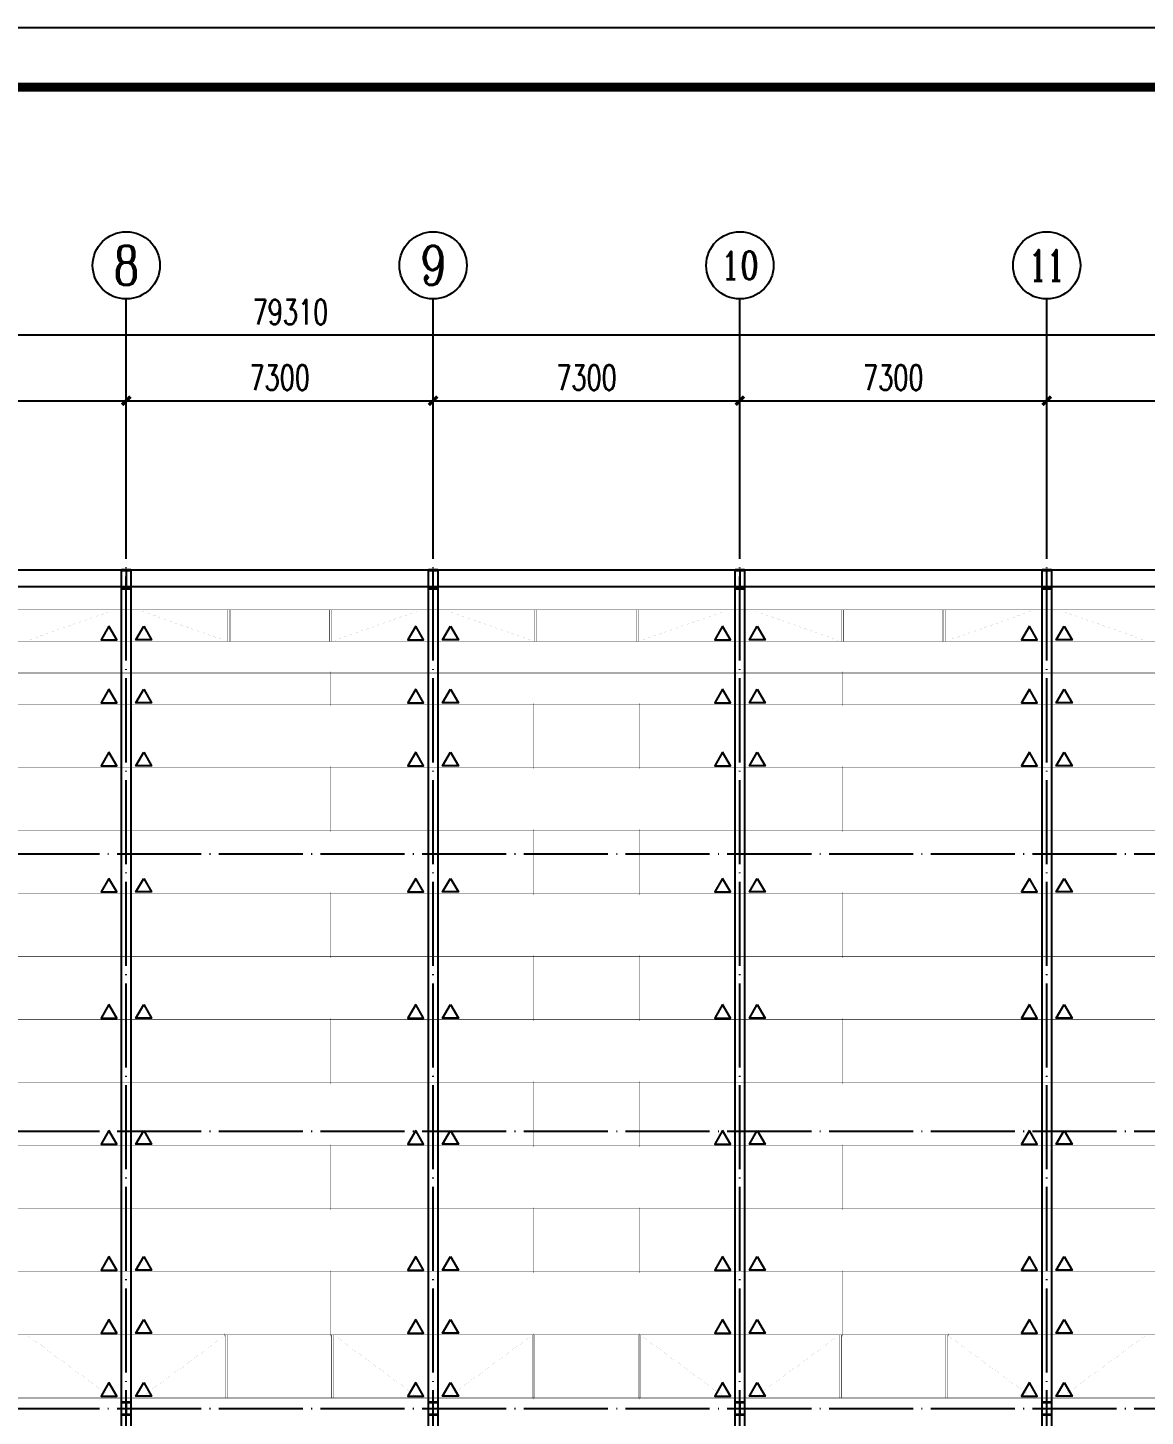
# Model space of a CAD drawing. Extents: x -89996 to 1006241, y -2176 to 440573.
# Drawn here: x 460069 to 486657, y 48788 to 81824 of the extents above; entities that cross this region are included whole.
import ezdxf
from ezdxf.enums import TextEntityAlignment as Align

# ---------------------------------------------------------------- set-up
doc = ezdxf.new("R2010")
doc.units = 0
doc.header["$LTSCALE"] = 1000
doc.header["$MEASUREMENT"] = 0
doc.linetypes.add('DOTE', pattern=[2.42, 2, -0.2, 0.02, -0.2])
for name, color, linetype in [('AXIS', 3, 'Continuous'), ('AXIS_TEXT', 7, 'Continuous'), ('DOTE', 1, 'DOTE'), ('GL', 150, 'Continuous'), ('GZ', 50, 'Continuous'), ('LT', 27, 'Continuous'), ('PUB_TITLE', 4, 'Continuous'), ('WALL', 9, 'Continuous')]:
    doc.layers.add(name, color=color, linetype=linetype)
doc.styles.add('_TCH_AXIS', font='COMPLEX', dxfattribs={"bigfont": 'GBCBIG'})
doc.styles.add('_TCH_DIM_T3', font='SIMPLEX', dxfattribs={"width": 0.705882, "bigfont": 'GBCBIG'})
doc.styles.add('COMPLEX', font='COMPLEX')
doc.dimstyles.new('_TCH_ARCH&&200', dxfattribs={"dimtxt": 595, "dimasz": 200, "dimexe": 500, "dimexo": 600, "dimgap": 252.5, "dimtad": 1, "dimdec": 0, "dimzin": 0, "dimdsep": 46, "dimtxsty": '_TCH_DIM_T3', "dimblk": 'ARCHTICK', "dimcen": 0.09, "dimclrt": 7, "dimazin": 2, "dimtfac": 1, "dimtdec": 0, "dimtix": 1, "dimtmove": 2, "dimatfit": 3, "dimfxl": 0, "dimtolj": 1, "dimtzin": 0, "dimarcsym": 0})
doc.dimstyles.new('TCH-200-1', dxfattribs={"dimtxt": 595, "dimasz": 200, "dimexe": 500, "dimexo": 600, "dimgap": 252.5, "dimtad": 1, "dimdec": 0, "dimzin": 0, "dimdsep": 46, "dimtxsty": '_TCH_DIM_T3', "dimblk": 'ARCHTICK', "dimcen": 0.09, "dimclrd": 3, "dimclre": 3, "dimclrt": 7, "dimazin": 2, "dimtfac": 1, "dimtdec": 0, "dimtix": 1, "dimtmove": 2, "dimatfit": 3, "dimfxl": 0, "dimtolj": 1, "dimtzin": 0, "dimarcsym": 0})

# ---------------------------------------------------------------- blocks, each defined once
blk = doc.blocks.new('_ArchTick')
at = {"color": 0, "linetype": 'ByBlock', "const_width": 0.4}
blk.add_lwpolyline([(-0.5, -0.5), (0.5, 0.5)], dxfattribs=at)
blk = doc.blocks.new('*D749')
at = {"layer": 'Defpoints', "color": 0, "transparency": 16777216}
for p in [(426663, 74511), (505973, 69263), (426663, 69023)]:
    blk.add_point(p, dxfattribs=at)
at = {"layer": 'WALL', "color": 3, "lineweight": -2, "transparency": 16777216}
for p, q in [((426663, 69623), (426663, 75011)), ((505973, 69863), (505973, 75011)), ((505973, 74511), (426663, 74511))]:
    blk.add_line(p, q, dxfattribs=at)
at = {"layer": 'WALL', "color": 3, "lineweight": -2, "transparency": 16777216, "xscale": 200, "yscale": 200, "zscale": 200, "rotation": 180}
blk.add_blockref('_ArchTick', (426663, 74511), dxfattribs=at)
at = {"layer": 'WALL', "color": 3, "lineweight": -2, "transparency": 16777216, "xscale": 200, "yscale": 200, "zscale": 200}
blk.add_blockref('_ArchTick', (505973, 74511), dxfattribs=at)
at = {"layer": 'WALL', "color": 7, "transparency": 16777216, "insert": (466318, 75061), "char_height": 595, "attachment_point": 5, "style": '_TCH_DIM_T3'}
blk.add_mtext('\\A1;79310', dxfattribs=at)
blk = doc.blocks.new('_AXISO')
blk.add_circle((0, 0), 0.5)
at = {"layer": 'AXIS_TEXT', "style": 'COMPLEX', "width": 1.041667}
blk.add_attdef('A', text='', height=0.56, dxfattribs=at).set_placement((-0.25, -0.28), (0.25, -0.28), align=Align.FIT)
blk = doc.blocks.new('*D3064')
at = {"layer": 'AXIS', "color": 0, "lineweight": -2, "transparency": 16777216}
for p, q in [((46497, 49335), (46497, 52285)), ((53797, 49335), (53797, 52285)), ((46497, 51785), (53797, 51785))]:
    blk.add_line(p, q, dxfattribs=at)
at = {"layer": 'Defpoints', "color": 0, "transparency": 16777216}
for p in [(53797, 51785), (46497, 48735), (53797, 48735)]:
    blk.add_point(p, dxfattribs=at)
at = {"layer": 'AXIS', "color": 0, "lineweight": -2, "transparency": 16777216, "xscale": 200, "yscale": 200, "zscale": 200, "rotation": 180}
blk.add_blockref('_ArchTick', (46497, 51785), dxfattribs=at)
at = {"layer": 'AXIS', "color": 0, "lineweight": -2, "transparency": 16777216, "xscale": 200, "yscale": 200, "zscale": 200}
blk.add_blockref('_ArchTick', (53797, 51785), dxfattribs=at)
at = {"layer": 'AXIS', "color": 7, "transparency": 16777216, "insert": (50147, 52335), "char_height": 595, "attachment_point": 5, "style": '_TCH_DIM_T3'}
blk.add_mtext('\\A1;7300', dxfattribs=at)
blk = doc.blocks.new('*D3065')
at = {"layer": 'AXIS', "color": 0, "lineweight": -2, "transparency": 16777216}
for p, q in [((53797, 49335), (53797, 52285)), ((61097, 49335), (61097, 52285)), ((53797, 51785), (61097, 51785))]:
    blk.add_line(p, q, dxfattribs=at)
at = {"layer": 'Defpoints', "color": 0, "transparency": 16777216}
for p in [(61097, 51785), (53797, 48735), (61097, 48735)]:
    blk.add_point(p, dxfattribs=at)
at = {"layer": 'AXIS', "color": 0, "lineweight": -2, "transparency": 16777216, "xscale": 200, "yscale": 200, "zscale": 200, "rotation": 180}
blk.add_blockref('_ArchTick', (53797, 51785), dxfattribs=at)
at = {"layer": 'AXIS', "color": 0, "lineweight": -2, "transparency": 16777216, "xscale": 200, "yscale": 200, "zscale": 200}
blk.add_blockref('_ArchTick', (61097, 51785), dxfattribs=at)
at = {"layer": 'AXIS', "color": 7, "transparency": 16777216, "insert": (57447, 52335), "char_height": 595, "attachment_point": 5, "style": '_TCH_DIM_T3'}
blk.add_mtext('\\A1;7300', dxfattribs=at)
blk = doc.blocks.new('*D3066')
at = {"layer": 'AXIS', "color": 0, "lineweight": -2, "transparency": 16777216}
for p, q in [((61097, 49335), (61097, 52285)), ((68397, 49335), (68397, 52285)), ((61097, 51785), (68397, 51785))]:
    blk.add_line(p, q, dxfattribs=at)
at = {"layer": 'Defpoints', "color": 0, "transparency": 16777216}
for p in [(68397, 51785), (61097, 48735), (68397, 48735)]:
    blk.add_point(p, dxfattribs=at)
at = {"layer": 'AXIS', "color": 0, "lineweight": -2, "transparency": 16777216, "xscale": 200, "yscale": 200, "zscale": 200, "rotation": 180}
blk.add_blockref('_ArchTick', (61097, 51785), dxfattribs=at)
at = {"layer": 'AXIS', "color": 0, "lineweight": -2, "transparency": 16777216, "xscale": 200, "yscale": 200, "zscale": 200}
blk.add_blockref('_ArchTick', (68397, 51785), dxfattribs=at)
at = {"layer": 'AXIS', "color": 7, "transparency": 16777216, "insert": (64747, 52335), "char_height": 595, "attachment_point": 5, "style": '_TCH_DIM_T3'}
blk.add_mtext('\\A1;7300', dxfattribs=at)
blk = doc.blocks.new('*D3067')
at = {"layer": 'AXIS', "color": 0, "lineweight": -2, "transparency": 16777216}
for p, q in [((68397, 49335), (68397, 52285)), ((75697, 49335), (75697, 52285)), ((68397, 51785), (75697, 51785))]:
    blk.add_line(p, q, dxfattribs=at)
at = {"layer": 'Defpoints', "color": 0, "transparency": 16777216}
for p in [(75697, 51785), (68397, 48735), (75697, 48735)]:
    blk.add_point(p, dxfattribs=at)
at = {"layer": 'AXIS', "color": 0, "lineweight": -2, "transparency": 16777216, "xscale": 200, "yscale": 200, "zscale": 200, "rotation": 180}
blk.add_blockref('_ArchTick', (68397, 51785), dxfattribs=at)
at = {"layer": 'AXIS', "color": 0, "lineweight": -2, "transparency": 16777216, "xscale": 200, "yscale": 200, "zscale": 200}
blk.add_blockref('_ArchTick', (75697, 51785), dxfattribs=at)
at = {"layer": 'AXIS', "color": 7, "transparency": 16777216, "insert": (72047, 52335), "char_height": 595, "attachment_point": 5, "style": '_TCH_DIM_T3'}
blk.add_mtext('\\A1;7300', dxfattribs=at)
blk = doc.blocks.new('*D3068')
at = {"layer": 'AXIS', "color": 0, "lineweight": -2, "transparency": 16777216}
for p, q in [((75697, 49335), (75697, 52285)), ((82997, 49335), (82997, 52285)), ((75697, 51785), (82997, 51785))]:
    blk.add_line(p, q, dxfattribs=at)
at = {"layer": 'Defpoints', "color": 0, "transparency": 16777216}
for p in [(82997, 51785), (75697, 48735), (82997, 48735)]:
    blk.add_point(p, dxfattribs=at)
at = {"layer": 'AXIS', "color": 0, "lineweight": -2, "transparency": 16777216, "xscale": 200, "yscale": 200, "zscale": 200, "rotation": 180}
blk.add_blockref('_ArchTick', (75697, 51785), dxfattribs=at)
at = {"layer": 'AXIS', "color": 0, "lineweight": -2, "transparency": 16777216, "xscale": 200, "yscale": 200, "zscale": 200}
blk.add_blockref('_ArchTick', (82997, 51785), dxfattribs=at)
at = {"layer": 'AXIS', "color": 7, "transparency": 16777216, "insert": (79347, 52335), "char_height": 595, "attachment_point": 5, "style": '_TCH_DIM_T3'}
blk.add_mtext('\\A1;7300', dxfattribs=at)
blk = doc.blocks.new('A$C39280D4C')
at = {"layer": 'AXIS'}
for p, q in [((53797.4, 48734.6), (53797.4, 54206)), ((61097.4, 48734.6), (61097.4, 54206)), ((68397.4, 48734.6), (68397.4, 54206)), ((75697.4, 48734.6), (75697.4, 54206))]:
    blk.add_line(p, q, dxfattribs=at)
at = {"layer": 'DOTE'}
for p, q in [((53797.4, 6881), (53797.4, 48734.6)), ((61097.4, 6881), (61097.4, 48734.6)), ((68397.4, 6881), (68397.4, 48734.6)), ((75697.4, 6881), (75697.4, 48734.6)), ((7597.4, 47757.8), (98597.4, 47757.8)), ((7597.4, 41007.8), (98597.4, 41007.8)), ((7597.4, 34407.8), (98597.4, 34407.8)), ((7597.4, 27807.8), (98597.4, 27807.8))]:
    blk.add_line(p, q, dxfattribs=at)
at = {"layer": 'GZ'}
for points in [[(53907.4, 47757.8), (53687.4, 47757.8), (53687.4, 47747.8), (53790.6, 47747.8), (53794.4, 47742.8), (53794.4, 47322.4), (53790.6, 47317.8), (53687.4, 47317.8), (53687.4, 47307.8), (53907.4, 47307.8), (53907.4, 47317.8), (53804.4, 47317.8), (53800.4, 47322.3), (53800.4, 47742.8), (53804.4, 47747.8), (53907.4, 47747.8), (53907.4, 47757.8)], [(61207.4, 47757.8), (60987.4, 47757.8), (60987.4, 47747.8), (61090.6, 47747.8), (61094.4, 47742.8), (61094.4, 47322.4), (61090.6, 47317.8), (60987.4, 47317.8), (60987.4, 47307.8), (61207.4, 47307.8), (61207.4, 47317.8), (61104.4, 47317.8), (61100.4, 47322.3), (61100.4, 47742.8), (61104.4, 47747.8), (61207.4, 47747.8), (61207.4, 47757.8)], [(68507.4, 47757.8), (68287.4, 47757.8), (68287.4, 47747.8), (68390.6, 47747.8), (68394.4, 47742.8), (68394.4, 47322.4), (68390.6, 47317.8), (68287.4, 47317.8), (68287.4, 47307.8), (68507.4, 47307.8), (68507.4, 47317.8), (68404.4, 47317.8), (68400.4, 47322.3), (68400.4, 47742.8), (68404.4, 47747.8), (68507.4, 47747.8), (68507.4, 47757.8)], [(75807.4, 47757.8), (75587.4, 47757.8), (75587.4, 47747.8), (75690.6, 47747.8), (75694.4, 47742.8), (75694.4, 47322.4), (75690.6, 47317.8), (75587.4, 47317.8), (75587.4, 47307.8), (75807.4, 47307.8), (75807.4, 47317.8), (75704.4, 47317.8), (75700.4, 47322.3), (75700.4, 47742.8), (75704.4, 47747.8), (75807.4, 47747.8), (75807.4, 47757.8)], [(53907.4, 27958.1), (53687.4, 27958.1), (53687.4, 27948.1), (53790.6, 27948.1), (53794.4, 27943.1), (53794.4, 27672.7), (53790.6, 27668.1), (53687.4, 27668.1), (53687.4, 27658.1), (53907.4, 27658.1), (53907.4, 27668.1), (53804.4, 27668.1), (53800.4, 27672.5), (53800.4, 27943.1), (53804.4, 27948.1), (53907.4, 27948.1), (53907.4, 27958.1)], [(61207.4, 27958.1), (60987.4, 27958.1), (60987.4, 27948.1), (61090.6, 27948.1), (61094.4, 27943.1), (61094.4, 27672.7), (61090.6, 27668.1), (60987.4, 27668.1), (60987.4, 27658.1), (61207.4, 27658.1), (61207.4, 27668.1), (61104.4, 27668.1), (61100.4, 27672.5), (61100.4, 27943.1), (61104.4, 27948.1), (61207.4, 27948.1), (61207.4, 27958.1)], [(68507.4, 27958.1), (68287.4, 27958.1), (68287.4, 27948.1), (68390.6, 27948.1), (68394.4, 27943.1), (68394.4, 27672.7), (68390.6, 27668.1), (68287.4, 27668.1), (68287.4, 27658.1), (68507.4, 27658.1), (68507.4, 27668.1), (68404.4, 27668.1), (68400.4, 27672.5), (68400.4, 27943.1), (68404.4, 27948.1), (68507.4, 27948.1), (68507.4, 27958.1)], [(75807.4, 27958.1), (75587.4, 27958.1), (75587.4, 27948.1), (75690.6, 27948.1), (75694.4, 27943.1), (75694.4, 27672.7), (75690.6, 27668.1), (75587.4, 27668.1), (75587.4, 27658.1), (75807.4, 27658.1), (75807.4, 27668.1), (75704.4, 27668.1), (75700.4, 27672.5), (75700.4, 27943.1), (75704.4, 27948.1), (75807.4, 27948.1), (75807.4, 27958.1)]]:
    blk.add_lwpolyline(points, close=True, dxfattribs=at)
at = {"layer": 'AXIS'}
ref = blk.add_blockref('_AXISO', (53797.4, 55006), dxfattribs=dict(at, xscale=1600, yscale=1600, zscale=1600))
ref.add_attrib('A', '8', dxfattribs={"layer": 'AXIS_TEXT', "height": 931.9, "style": '_TCH_AXIS'}).set_placement((53486.8, 54540), (54108.1, 54540), align=Align.FIT)
ref = blk.add_blockref('_AXISO', (61097.4, 55006), dxfattribs=dict(at, xscale=1600, yscale=1600, zscale=1600))
ref.add_attrib('A', '9', dxfattribs={"layer": 'AXIS_TEXT', "height": 931.9, "style": '_TCH_AXIS'}).set_placement((60786.8, 54540), (61408.1, 54540), align=Align.FIT)
ref = blk.add_blockref('_AXISO', (68397.4, 55006), dxfattribs=dict(at, xscale=1600, yscale=1600, zscale=1600))
ref.add_attrib('A', '10', dxfattribs={"layer": 'AXIS_TEXT', "height": 656.89, "style": '_TCH_AXIS'}).set_placement((67943.9, 54677.5), (68851, 54677.5), align=Align.FIT)
ref = blk.add_blockref('_AXISO', (75697.4, 55006), dxfattribs=dict(at, xscale=1600, yscale=1600, zscale=1600))
ref.add_attrib('A', '11', dxfattribs={"layer": 'AXIS_TEXT', "height": 737.53, "style": '_TCH_AXIS'}).set_placement((75276, 54637.2), (76118.9, 54637.2), align=Align.FIT)
for p1, p2, picture, middle in [((46497.4, 48734.6), (53797.4, 48734.6), '*D3064', (50147.4, 52334.6)), ((53797.4, 48734.6), (61097.4, 48734.6), '*D3065', (57447.4, 52334.6)), ((61097.4, 48734.6), (68397.4, 48734.6), '*D3066', (64747.4, 52334.6)), ((68397.4, 48734.6), (75697.4, 48734.6), '*D3067', (72047.4, 52334.6)), ((75697.4, 48734.6), (82997.4, 48734.6), '*D3068', (79347.4, 52334.6))]:
    dim = blk.add_aligned_dim(p1=p1, p2=p2, distance=3050, dimstyle='_TCH_ARCH&&200', dxfattribs=at)
    dim.commit()
    dim.dimension.update_dxf_attribs({"geometry": picture, "text_midpoint": middle})

msp = doc.modelspace()

# ---------------------------------------------------------------- linework, layer by layer
at = {"layer": 'AXIS', "color": 4, "linetype": 'ByBlock', "ltscale": 0.1}
msp.add_lwpolyline([(427163.21, 68922.58), (505973.21, 68922.58), (505973.21, 68522.58), (427163.21, 68522.58)], close=True, dxfattribs=at)
at = {"layer": 'AXIS', "color": 3, "linetype": 'ByBlock', "const_width": 1}
for points in [[(462041.29, 68002.89), (462041.29, 67942.89), (460089.81, 67252.89), (460089.81, 67192.89)], [(462785.13, 68002.89), (462785.13, 67942.89), (464736.61, 67252.89), (464736.61, 67192.89)], [(464856.63, 68002.82), (464856.63, 67942.82), (464856.63, 67252.83), (464856.63, 67192.83)], [(467269.79, 68002.82), (467269.79, 67942.82), (467269.79, 67252.83), (467269.79, 67192.83)], [(469341.29, 68002.89), (469341.29, 67942.89), (467389.81, 67252.89), (467389.81, 67192.89)], [(470085.13, 68002.89), (470085.13, 67942.89), (472036.61, 67252.89), (472036.61, 67192.89)], [(472156.63, 68002.82), (472156.63, 67942.82), (472156.63, 67252.83), (472156.63, 67192.83)], [(474569.79, 68002.82), (474569.79, 67942.82), (474569.79, 67252.83), (474569.79, 67192.83)], [(476641.29, 68002.89), (476641.29, 67942.89), (474689.81, 67252.89), (474689.81, 67192.89)], [(477385.13, 68002.89), (477385.13, 67942.89), (479336.61, 67252.89), (479336.61, 67192.89)], [(479456.63, 68002.82), (479456.63, 67942.82), (479456.63, 67252.83), (479456.63, 67192.83)], [(481869.79, 68002.82), (481869.79, 67942.82), (481869.79, 67252.83), (481869.79, 67192.83)], [(483941.29, 68002.89), (483941.29, 67942.89), (481989.81, 67252.89), (481989.81, 67192.89)], [(484685.13, 68002.89), (484685.13, 67942.89), (486636.61, 67252.89), (486636.61, 67192.89)], [(464796.61, 66442.89), (464796.61, 66502.89), (464796.61, 67192.89), (464796.61, 67252.89)], [(467329.81, 66442.89), (467329.81, 66502.89), (467329.81, 67192.89), (467329.81, 67252.89)], [(472096.61, 66442.89), (472096.61, 66502.89), (472096.61, 67192.89), (472096.61, 67252.89)], [(474629.81, 66442.89), (474629.81, 66502.89), (474629.81, 67192.89), (474629.81, 67252.89)], [(479396.61, 66442.89), (479396.61, 66502.89), (479396.61, 67192.89), (479396.61, 67252.89)], [(481929.81, 66442.89), (481929.81, 66502.89), (481929.81, 67192.89), (481929.81, 67252.89)], [(464861.88, 65692.91), (464861.88, 65752.91), (464861.88, 66442.9), (464861.88, 66502.9)], [(467264.55, 65692.91), (467264.55, 65752.91), (467264.55, 66442.9), (467264.55, 66502.9)], [(472161.88, 65692.91), (472161.88, 65752.91), (472161.88, 66442.9), (472161.88, 66502.9)], [(474564.55, 65692.91), (474564.55, 65752.91), (474564.55, 66442.9), (474564.55, 66502.9)], [(479461.88, 65692.91), (479461.88, 65752.91), (479461.88, 66442.9), (479461.88, 66502.9)], [(481864.55, 65692.91), (481864.55, 65752.91), (481864.55, 66442.9), (481864.55, 66502.9)], [(464801.86, 64192.9), (464801.86, 64252.9), (464801.86, 65692.9), (464801.86, 65752.9)], [(467324.56, 64192.9), (467324.56, 64252.9), (467324.56, 65692.9), (467324.56, 65752.9)], [(472101.86, 64192.9), (472101.86, 64252.9), (472101.86, 65692.9), (472101.86, 65752.9)], [(474624.56, 64192.9), (474624.56, 64252.9), (474624.56, 65692.9), (474624.56, 65752.9)], [(479401.86, 64192.9), (479401.86, 64252.9), (479401.86, 65692.9), (479401.86, 65752.9)], [(481924.56, 64192.9), (481924.56, 64252.9), (481924.56, 65692.9), (481924.56, 65752.9)], [(464861.88, 62692.9), (464861.88, 62752.9), (464861.88, 64192.9), (464861.88, 64252.9)], [(467264.54, 62692.9), (467264.54, 62752.9), (467264.54, 64192.9), (467264.54, 64252.9)], [(472161.88, 62692.9), (472161.88, 62752.9), (472161.88, 64192.9), (472161.88, 64252.9)], [(474564.54, 62692.9), (474564.54, 62752.9), (474564.54, 64192.9), (474564.54, 64252.9)], [(479461.88, 62692.9), (479461.88, 62752.9), (479461.88, 64192.9), (479461.88, 64252.9)], [(481864.54, 62692.9), (481864.54, 62752.9), (481864.54, 64192.9), (481864.54, 64252.9)], [(464801.86, 61192.9), (464801.86, 61252.9), (464801.86, 62692.9), (464801.86, 62752.9)], [(467324.56, 61192.9), (467324.56, 61252.9), (467324.56, 62692.9), (467324.56, 62752.9)], [(472101.86, 61192.9), (472101.86, 61252.9), (472101.86, 62692.9), (472101.86, 62752.9)], [(474624.56, 61192.9), (474624.56, 61252.9), (474624.56, 62692.9), (474624.56, 62752.9)], [(479401.86, 61192.9), (479401.86, 61252.9), (479401.86, 62692.9), (479401.86, 62752.9)], [(481924.56, 61192.9), (481924.56, 61252.9), (481924.56, 62692.9), (481924.56, 62752.9)], [(464861.84, 59692.9), (464861.84, 59752.9), (464861.84, 61192.9), (464861.84, 61252.9)], [(467264.58, 59692.9), (467264.58, 59752.9), (467264.58, 61192.9), (467264.58, 61252.9)], [(472161.84, 59692.9), (472161.84, 59752.9), (472161.84, 61192.9), (472161.84, 61252.9)], [(474564.58, 59692.9), (474564.58, 59752.9), (474564.58, 61192.9), (474564.58, 61252.9)], [(479461.84, 59692.9), (479461.84, 59752.9), (479461.84, 61192.9), (479461.84, 61252.9)], [(481864.58, 59692.9), (481864.58, 59752.9), (481864.58, 61192.9), (481864.58, 61252.9)], [(464801.85, 58192.89), (464801.85, 58252.89), (464801.85, 59692.89), (464801.85, 59752.89)], [(467324.58, 58192.89), (467324.58, 58252.89), (467324.58, 59692.89), (467324.58, 59752.89)], [(472101.85, 58192.89), (472101.85, 58252.89), (472101.85, 59692.89), (472101.85, 59752.89)], [(474624.58, 58192.89), (474624.58, 58252.89), (474624.58, 59692.89), (474624.58, 59752.89)], [(479401.85, 58192.89), (479401.85, 58252.89), (479401.85, 59692.89), (479401.85, 59752.89)], [(481924.58, 58192.89), (481924.58, 58252.89), (481924.58, 59692.89), (481924.58, 59752.89)], [(464861.85, 56692.89), (464861.85, 56752.89), (464861.85, 58192.89), (464861.85, 58252.89)], [(467264.58, 56692.89), (467264.58, 56752.89), (467264.58, 58192.89), (467264.58, 58252.89)], [(472161.85, 56692.89), (472161.85, 56752.89), (472161.85, 58192.89), (472161.85, 58252.89)], [(474564.58, 56692.89), (474564.58, 56752.89), (474564.58, 58192.89), (474564.58, 58252.89)], [(479461.85, 56692.89), (479461.85, 56752.89), (479461.85, 58192.89), (479461.85, 58252.89)], [(481864.58, 56692.89), (481864.58, 56752.89), (481864.58, 58192.89), (481864.58, 58252.89)], [(464801.85, 55192.89), (464801.85, 55252.89), (464801.85, 56692.89), (464801.85, 56752.89)], [(467324.58, 55192.89), (467324.58, 55252.89), (467324.58, 56692.89), (467324.58, 56752.89)], [(472101.85, 55192.89), (472101.85, 55252.89), (472101.85, 56692.89), (472101.85, 56752.89)], [(474624.58, 55192.89), (474624.58, 55252.89), (474624.58, 56692.89), (474624.58, 56752.89)], [(479401.85, 55192.89), (479401.85, 55252.89), (479401.85, 56692.89), (479401.85, 56752.89)], [(481924.58, 55192.89), (481924.58, 55252.89), (481924.58, 56692.89), (481924.58, 56752.89)], [(464861.89, 53692.9), (464861.89, 53752.9), (464861.89, 55192.9), (464861.89, 55252.9)], [(467264.54, 53692.9), (467264.54, 53752.9), (467264.54, 55192.9), (467264.54, 55252.9)], [(472161.89, 53692.9), (472161.89, 53752.9), (472161.89, 55192.9), (472161.89, 55252.9)], [(474564.54, 53692.9), (474564.54, 53752.9), (474564.54, 55192.9), (474564.54, 55252.9)], [(479461.89, 53692.9), (479461.89, 53752.9), (479461.89, 55192.9), (479461.89, 55252.9)], [(481864.54, 53692.9), (481864.54, 53752.9), (481864.54, 55192.9), (481864.54, 55252.9)], [(464801.87, 52192.9), (464801.87, 52252.9), (464801.86, 53692.9), (464801.86, 53752.9)], [(467324.56, 52192.9), (467324.56, 52252.9), (467324.56, 53692.9), (467324.56, 53752.9)], [(472101.87, 52192.9), (472101.87, 52252.9), (472101.86, 53692.9), (472101.86, 53752.9)], [(474624.56, 52192.9), (474624.56, 52252.9), (474624.56, 53692.9), (474624.56, 53752.9)], [(479401.87, 52192.9), (479401.87, 52252.9), (479401.86, 53692.9), (479401.86, 53752.9)], [(481924.56, 52192.9), (481924.56, 52252.9), (481924.56, 53692.9), (481924.56, 53752.9)], [(464861.84, 50692.9), (464861.84, 50752.9), (464861.84, 52192.9), (464861.84, 52252.9)], [(467264.58, 50692.9), (467264.58, 50752.9), (467264.58, 52192.9), (467264.58, 52252.9)], [(472161.84, 50692.9), (472161.84, 50752.9), (472161.84, 52192.9), (472161.84, 52252.9)], [(474564.58, 50692.9), (474564.58, 50752.9), (474564.58, 52192.9), (474564.58, 52252.9)], [(479461.84, 50692.9), (479461.84, 50752.9), (479461.84, 52192.9), (479461.84, 52252.9)], [(481864.58, 50692.9), (481864.58, 50752.9), (481864.58, 52192.9), (481864.58, 52252.9)], [(462036.05, 49192.67), (462036.05, 49252.67), (460084.57, 50692.67), (460084.57, 50752.67)], [(462790.37, 49192.67), (462790.37, 49252.67), (464741.85, 50692.67), (464741.85, 50752.67)], [(464801.85, 49192.67), (464801.85, 49252.67), (464801.85, 50692.67), (464801.85, 50752.67)], [(467324.57, 49192.67), (467324.57, 49252.67), (467324.57, 50692.67), (467324.57, 50752.67)], [(469336.05, 49192.67), (469336.05, 49252.67), (467384.57, 50692.67), (467384.57, 50752.67)], [(470090.37, 49192.67), (470090.37, 49252.67), (472041.85, 50692.67), (472041.85, 50752.67)], [(472101.85, 49192.67), (472101.85, 49252.67), (472101.85, 50692.67), (472101.85, 50752.67)], [(474624.57, 49192.67), (474624.57, 49252.67), (474624.57, 50692.67), (474624.57, 50752.67)], [(476636.05, 49192.67), (476636.05, 49252.67), (474684.57, 50692.67), (474684.57, 50752.67)], [(477390.37, 49192.67), (477390.37, 49252.67), (479341.85, 50692.67), (479341.85, 50752.67)], [(479401.85, 49192.67), (479401.85, 49252.67), (479401.85, 50692.67), (479401.85, 50752.67)], [(481924.57, 49192.67), (481924.57, 49252.67), (481924.57, 50692.67), (481924.57, 50752.67)], [(483936.05, 49192.67), (483936.05, 49252.67), (481984.57, 50692.67), (481984.57, 50752.67)], [(484690.37, 49192.67), (484690.37, 49252.67), (486641.85, 50692.67), (486641.85, 50752.67)]]:
    msp.add_lwpolyline(points, dxfattribs=at)
at = {"layer": 'AXIS', "color": 6, "linetype": 'ByBlock', "const_width": 10}
for points in [[(464831.63, 67222.83), (464881.63, 67222.83), (464881.63, 67972.83), (464831.63, 67972.83)], [(467294.79, 67222.83), (467244.79, 67222.83), (467244.79, 67972.83), (467294.79, 67972.83)], [(472131.63, 67222.83), (472181.63, 67222.83), (472181.63, 67972.83), (472131.63, 67972.83)], [(474594.79, 67222.83), (474544.79, 67222.83), (474544.79, 67972.83), (474594.79, 67972.83)], [(479431.63, 67222.83), (479481.63, 67222.83), (479481.63, 67972.83), (479431.63, 67972.83)], [(481894.79, 67222.83), (481844.79, 67222.83), (481844.79, 67972.83), (481894.79, 67972.83)], [(464776.85, 50722.67), (464826.85, 50722.67), (464826.85, 49222.67), (464776.85, 49222.67)], [(467349.57, 50722.67), (467299.57, 50722.67), (467299.57, 49222.67), (467349.57, 49222.67)], [(472076.85, 50722.67), (472126.85, 50722.67), (472126.85, 49222.67), (472076.85, 49222.67)], [(474649.57, 50722.67), (474599.57, 50722.67), (474599.57, 49222.67), (474649.57, 49222.67)], [(479376.85, 50722.67), (479426.85, 50722.67), (479426.85, 49222.67), (479376.85, 49222.67)], [(481949.57, 50722.67), (481899.57, 50722.67), (481899.57, 49222.67), (481949.57, 49222.67)]]:
    msp.add_lwpolyline(points, close=True, dxfattribs=at)
at = {"layer": 'AXIS', "color": 6, "linetype": 'ByBlock'}
for points in [[(462000.35, 67585.99), (461813.17, 67261.79), (462187.52, 67261.79)], [(462827.55, 67585.99), (463014.73, 67261.79), (462640.37, 67261.79)], [(469300.35, 67585.99), (469113.17, 67261.79), (469487.52, 67261.79)], [(470127.55, 67585.99), (470314.73, 67261.79), (469940.37, 67261.79)], [(476600.35, 67585.99), (476413.17, 67261.79), (476787.52, 67261.79)], [(477427.55, 67585.99), (477614.73, 67261.79), (477240.37, 67261.79)], [(483900.35, 67585.99), (483713.17, 67261.79), (484087.52, 67261.79)], [(484727.55, 67585.99), (484914.73, 67261.79), (484540.37, 67261.79)], [(462000.35, 66085.99), (461813.17, 65761.79), (462187.52, 65761.79)], [(462827.55, 66085.99), (463014.73, 65761.79), (462640.37, 65761.79)], [(469300.35, 66085.99), (469113.17, 65761.79), (469487.52, 65761.79)], [(470127.55, 66085.99), (470314.73, 65761.79), (469940.37, 65761.79)], [(476600.35, 66085.99), (476413.17, 65761.79), (476787.52, 65761.79)], [(477427.55, 66085.99), (477614.73, 65761.79), (477240.37, 65761.79)], [(483900.35, 66085.99), (483713.17, 65761.79), (484087.52, 65761.79)], [(484727.55, 66085.99), (484914.73, 65761.79), (484540.37, 65761.79)], [(462000.35, 64585.96), (461813.17, 64261.76), (462187.53, 64261.76)], [(462827.55, 64585.96), (463014.73, 64261.76), (462640.37, 64261.76)], [(469300.35, 64585.96), (469113.17, 64261.76), (469487.53, 64261.76)], [(470127.55, 64585.96), (470314.73, 64261.76), (469940.37, 64261.76)], [(476600.35, 64585.96), (476413.17, 64261.76), (476787.53, 64261.76)], [(477427.55, 64585.96), (477614.73, 64261.76), (477240.37, 64261.76)], [(483900.35, 64585.96), (483713.17, 64261.76), (484087.53, 64261.76)], [(484727.55, 64585.96), (484914.73, 64261.76), (484540.37, 64261.76)], [(462000.35, 61585.96), (461813.17, 61261.76), (462187.53, 61261.76)], [(462827.55, 61585.96), (463014.73, 61261.76), (462640.37, 61261.76)], [(469300.35, 61585.96), (469113.17, 61261.76), (469487.53, 61261.76)], [(470127.55, 61585.96), (470314.73, 61261.76), (469940.37, 61261.76)], [(476600.35, 61585.96), (476413.17, 61261.76), (476787.53, 61261.76)], [(477427.55, 61585.96), (477614.73, 61261.76), (477240.37, 61261.76)], [(483900.35, 61585.96), (483713.17, 61261.76), (484087.53, 61261.76)], [(484727.55, 61585.96), (484914.73, 61261.76), (484540.37, 61261.76)], [(462000.35, 58585.96), (461813.17, 58261.76), (462187.53, 58261.76)], [(462827.55, 58585.96), (463014.73, 58261.76), (462640.38, 58261.76)], [(469300.35, 58585.96), (469113.17, 58261.76), (469487.53, 58261.76)], [(470127.55, 58585.96), (470314.73, 58261.76), (469940.38, 58261.76)], [(476600.35, 58585.96), (476413.17, 58261.76), (476787.53, 58261.76)], [(477427.55, 58585.96), (477614.73, 58261.76), (477240.38, 58261.76)], [(483900.35, 58585.96), (483713.17, 58261.76), (484087.53, 58261.76)], [(484727.55, 58585.96), (484914.73, 58261.76), (484540.38, 58261.76)], [(462000.35, 55585.96), (461813.17, 55261.76), (462187.53, 55261.76)], [(462827.56, 55585.96), (463014.73, 55261.76), (462640.38, 55261.76)], [(469300.35, 55585.96), (469113.17, 55261.76), (469487.53, 55261.76)], [(470127.56, 55585.96), (470314.73, 55261.76), (469940.38, 55261.76)], [(476600.35, 55585.96), (476413.17, 55261.76), (476787.53, 55261.76)], [(477427.56, 55585.96), (477614.73, 55261.76), (477240.38, 55261.76)], [(483900.35, 55585.96), (483713.17, 55261.76), (484087.53, 55261.76)], [(484727.56, 55585.96), (484914.73, 55261.76), (484540.38, 55261.76)], [(462000.35, 52585.96), (461813.17, 52261.76), (462187.53, 52261.76)], [(462827.56, 52585.96), (463014.73, 52261.76), (462640.38, 52261.76)], [(469300.35, 52585.96), (469113.17, 52261.76), (469487.53, 52261.76)], [(470127.56, 52585.96), (470314.73, 52261.76), (469940.38, 52261.76)], [(476600.35, 52585.96), (476413.17, 52261.76), (476787.53, 52261.76)], [(477427.56, 52585.96), (477614.73, 52261.76), (477240.38, 52261.76)], [(483900.35, 52585.96), (483713.17, 52261.76), (484087.53, 52261.76)], [(484727.56, 52585.96), (484914.73, 52261.76), (484540.38, 52261.76)], [(462000.35, 51085.96), (461813.17, 50761.76), (462187.53, 50761.76)], [(462827.56, 51085.96), (463014.74, 50761.76), (462640.38, 50761.76)], [(469300.35, 51085.96), (469113.17, 50761.76), (469487.53, 50761.76)], [(470127.56, 51085.96), (470314.74, 50761.76), (469940.38, 50761.76)], [(476600.35, 51085.96), (476413.17, 50761.76), (476787.53, 50761.76)], [(477427.56, 51085.96), (477614.74, 50761.76), (477240.38, 50761.76)], [(483900.35, 51085.96), (483713.17, 50761.76), (484087.53, 50761.76)], [(484727.56, 51085.96), (484914.74, 50761.76), (484540.38, 50761.76)], [(462000.35, 49591.04), (461813.18, 49266.83), (462187.53, 49266.83)], [(462827.56, 49591.04), (463014.74, 49266.83), (462640.38, 49266.83)], [(469300.35, 49591.04), (469113.18, 49266.83), (469487.53, 49266.83)], [(470127.56, 49591.04), (470314.74, 49266.83), (469940.38, 49266.83)], [(476600.35, 49591.04), (476413.18, 49266.83), (476787.53, 49266.83)], [(477427.56, 49591.04), (477614.74, 49266.83), (477240.38, 49266.83)], [(483900.35, 49591.04), (483713.18, 49266.83), (484087.53, 49266.83)], [(484727.56, 49591.04), (484914.74, 49266.83), (484540.38, 49266.83)]]:
    msp.add_lwpolyline(points, close=True, dxfattribs=at)
at = {"layer": 'GL'}
for points in [[(462303.21, 29312.84), (462303.21, 68922.84), (462523.21, 68922.58), (462523.21, 29312.58)], [(469603.21, 29312.84), (469603.21, 68922.84), (469823.21, 68922.58), (469823.21, 29312.58)], [(476903.21, 29312.84), (476903.21, 68922.84), (477123.21, 68922.58), (477123.21, 29312.58)], [(484203.21, 29312.84), (484203.21, 68922.84), (484423.21, 68922.58), (484423.21, 29312.58)]]:
    msp.add_lwpolyline(points, close=True, dxfattribs=at)
at = {"layer": 'LT', "linetype": 'ByBlock', "const_width": 10}
for points in [[(427163.21, 67972.69), (506098.93, 67972.73)], [(427163.21, 67222.69), (506098.93, 67222.73)], [(427163.21, 66472.69), (506098.93, 66472.73)], [(427163.21, 65722.69), (506098.93, 65722.73)], [(427163.21, 64222.66), (506098.95, 64222.62)], [(427163.21, 62722.66), (506098.95, 62722.62)], [(427163.21, 61222.66), (506098.95, 61222.62)], [(427163.21, 59722.66), (506098.95, 59722.62)], [(427163.21, 58222.66), (506098.95, 58222.62)], [(427163.21, 56722.66), (506098.95, 56722.62)], [(427163.21, 55222.66), (506098.95, 55222.62)], [(427163.21, 53722.66), (506098.95, 53722.62)], [(427163.21, 52222.66), (506098.95, 52222.62)], [(427163.21, 50722.66), (506098.95, 50722.62)], [(427810.21, 49222.66), (505973.21, 49222.69)]]:
    msp.add_lwpolyline(points, dxfattribs=at)
at = {"layer": 'PUB_TITLE'}
msp.add_lwpolyline([(399293.13, -2176.39), (547893.13, -2176.39), (547893.13, 81823.61), (399293.13, 81823.61)], close=True, dxfattribs=at)
at = {"layer": 'PUB_TITLE', "const_width": 212.12}
msp.add_lwpolyline([(402828.49, -762.25), (402828.49, 80409.47), (546478.99, 80409.47), (546478.99, -762.25)], close=True, dxfattribs=at)

# ---------------------------------------------------------------- block references
msp.add_blockref('A$C39280D4C', (408615.79, 21164.79))

# ---------------------------------------------------------------- dimensions: what is measured, and where the dimension line sits
at = {"layer": 'WALL'}
dim = msp.add_linear_dim(base=(426663.39, 74511.2), p1=(505973.21, 69262.58), p2=(426663.39, 69022.58), angle=180, dimstyle='TCH-200-1', dxfattribs=at)
dim.commit()
dim.dimension.update_dxf_attribs({"geometry": '*D749', "text_midpoint": (466318.3, 75061.2)})

doc.saveas('drawing.dxf')
